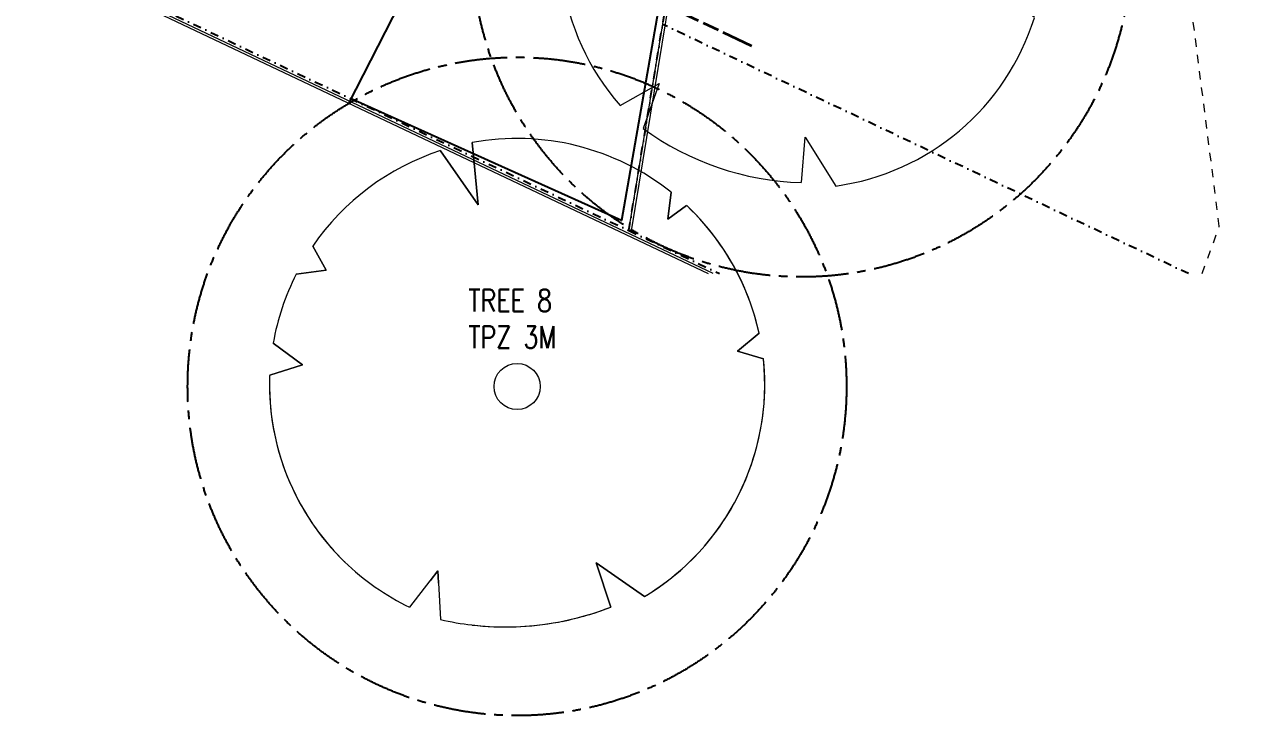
# Model space of a CAD drawing. Header units: millimetres. Extents: x -39027 to 364494, y -35256 to 94895.
# Drawn here: x 210314 to 221418, y -21868 to -15568 of the extents above; entities that cross this region are included whole.
import ezdxf

# ---------------------------------------------------------------- set-up
doc = ezdxf.new("R2010")
doc.units = ezdxf.units.MM
doc.header["$LTSCALE"] = 25
for name, pattern in [('BG_Dash 3mm Loose', [6, 3, -3]), ('BG_Dash Dot 3mm', [7, 3, -2, 0, -2]), ('BG_Double Dash', [33, 15, -2, 6, -2, 6, -2]), ('CENTER2', [28.575, 19.05, -3.175, 3.175, -3.175])]:
    doc.linetypes.add(name, pattern=pattern)
for name, color, linetype, lineweight in [('A-DETL', 90, 'Continuous', 9), ('C-PROP-LINE', 91, 'BG_Dash Dot 3mm', 25), ('C-TOPO-MINR', 7, 'BG_Dash 3mm Loose', 9), ('L-PLNT', 71, 'Continuous', 5)]:
    doc.layers.add(name, color=color, linetype=linetype, lineweight=lineweight)
for name, color, linetype in [('DLA-TXT-N-25', 3, 'Continuous'), ('Land-5', 1, 'Continuous'), ('Wall-35', 2, 'Continuous'), ('Wall-7', 5, 'Continuous')]:
    doc.layers.add(name, color=color, linetype=linetype)
doc.styles.add('DLA-NOTES', font='romans.shx', dxfattribs={"width": 0.8})
doc.linetypes.add('FENCELINE1', pattern='A,6.35,-2.54,[133,ltypeshp.shx,S=2.54,R=0,X=-2.54,Y=0],-2.54,25.4', length=36.83)

# ---------------------------------------------------------------- blocks, each defined once
blk = doc.blocks.new('Family - ___-2269169-PROPOSED GROUND FLOOR PLAN')
at = {"layer": 'C-PROP-LINE'}
for p, q in [((14042, -17487), (18868, 11939)), ((-682, -10503), (14042, -17487))]:
    blk.add_line(p, q, dxfattribs=at)
blk = doc.blocks.new('Family - ___-2269460-PROPOSED GROUND FLOOR PLAN')
at = {"layer": 'C-PROP-LINE'}
blk.add_line((19139, -17880), (14350, -15608), dxfattribs=at)
blk = doc.blocks.new('Family - ___-2269492-PROPOSED GROUND FLOOR PLAN')
at = {"layer": 'C-PROP-LINE'}
for q in [(18868, 11939), (14869, -17880)]:
    blk.add_line((14042, -17487), q, dxfattribs=at)
blk = doc.blocks.new('PLANTING_Coloured tree scaleable - 6 Meters-971505-PROPOSED SITE PLAN')
at = {"layer": 'L-PLNT', "lineweight": 9}
for p, q in [((-372, 1738), (-734, 2257)), ((-372, 1738), (-734, 2257)), ((-734, 2257), (-372, 1738)), ((-431, 2334), (-372, 1738)), ((-431, 2334), (-372, 1738)), ((-372, 1738), (-431, 2334)), ((1444, 1600), (1476, 1859)), ((1444, 1600), (1476, 1859)), ((1476, 1859), (1444, 1600)), ((1625, 1730), (1444, 1600)), ((1625, 1730), (1444, 1600)), ((1444, 1600), (1625, 1730)), ((-1959, 1340), (-1831, 1110)), ((-1959, 1340), (-1831, 1110)), ((-1831, 1110), (-1959, 1340)), ((-1831, 1110), (-2118, 1073)), ((-1831, 1110), (-2118, 1073)), ((-2118, 1073), (-1831, 1110)), ((2114, 335), (2319, 507)), ((2114, 335), (2319, 507)), ((2319, 507), (2114, 335)), ((-2338, 411), (-2056, 203)), ((-2338, 411), (-2056, 203)), ((-2056, 203), (-2338, 411)), ((2362, 259), (2114, 335)), ((2362, 259), (2114, 335)), ((2114, 335), (2362, 259)), ((-2056, 203), (-2372, 102)), ((-2056, 203), (-2372, 102)), ((-2372, 102), (-2056, 203)), ((-1656, -1684), (-1653, -1687)), ((-1653, -1687), (-1656, -1684)), ((759, -1697), (1221, -2019)), ((898, -2121), (759, -1697)), ((898, -2121), (759, -1697)), ((759, -1697), (1221, -2019)), ((1221, -2019), (759, -1697)), ((759, -1697), (898, -2121)), ((-834, -1870), (-760, -1774)), ((-834, -1870), (-760, -1774)), ((-760, -1774), (-834, -1870)), ((-760, -1774), (-754, -1889)), ((-760, -1774), (-754, -1889)), ((-754, -1889), (-760, -1774)), ((-1029, -2122), (-834, -1870)), ((-836, -1873), (-834, -1870)), ((-834, -1870), (-836, -1873)), ((-754, -1889), (-734, -2241)), ((-754, -1889), (-754, -1892)), ((-754, -1892), (-754, -1889))]:
    blk.add_line(p, q, dxfattribs=at)
blk.add_circle((0, -5), 221, dxfattribs=at)
for centre, radius, start, end in [((0, 0), 2374, 51.5512, 100.4622), ((0, 0), 2374, 51.5512, 100.4622), ((0, 0), 2374, 51.5512, 100.4622), ((0, 0), 2374, 108.0083, 145.6274), ((0, 0), 2374, 108.0083, 145.6274), ((0, 0), 2374, 108.0083, 145.6274), ((0, 0), 2374, 12.3276, 46.7819), ((0, 0), 2374, 23.2252, 46.7819), ((0, 0), 2374, 23.2252, 46.7819), ((0, 0), 2374, 153.1369, 170.0213), ((0, 0), 2374, 153.1369, 170.0213), ((0, 0), 2374, 153.1369, 170.0213), ((0, 0), 2374, 12.3276, 22.2934), ((0, 0), 2374, 12.3276, 22.2934), ((0, 16), 2374, 300.9465, 5.8599), ((0, 16), 2374, 319.16, 5.8599), ((0, 16), 2374, 319.16, 5.8599), ((0, 16), 2374, 177.9304, 225.8126), ((0, 16), 2374, 177.9304, 206.6386), ((0, 16), 2374, 177.9304, 206.6386), ((0, 16), 2374, 207.4333, 225.7455), ((0, 16), 2374, 207.4333, 225.7455), ((0, 16), 2374, 300.9465, 318.2627), ((0, 16), 2374, 300.9465, 318.2627), ((0, 16), 2374, 225.8126, 244.2846), ((-111, 448), 2760, 263.2903, 291.4464), ((-111, 448), 2760, 281.3392, 291.4464), ((-111, 448), 2760, 281.3392, 291.4464), ((-111, 448), 2760, 256.9579, 263.2903), ((-111, 448), 2760, 263.3179, 280.6311), ((-111, 448), 2760, 263.3179, 280.6311)]:
    blk.add_arc(centre, radius, start, end, dxfattribs=at)
blk = doc.blocks.new('PLANTING_Coloured tree scaleable - 7 Meters-2580589-PROPOSED SITE PLAN')
at = {"layer": 'L-PLNT', "lineweight": 9}
for p, q in [((-503, 2723), (-434, 2027)), ((-503, 2723), (-434, 2027)), ((-434, 2027), (-503, 2723)), ((-434, 2027), (-856, 2634)), ((-434, 2027), (-856, 2634)), ((-856, 2634), (-434, 2027)), ((1684, 1866), (1722, 2169)), ((1684, 1866), (1722, 2169)), ((1722, 2169), (1684, 1866)), ((1896, 2018), (1684, 1866)), ((1896, 2018), (1684, 1866)), ((1684, 1866), (1896, 2018)), ((-2286, 1563), (-2136, 1294)), ((-2286, 1563), (-2136, 1294)), ((-2136, 1294), (-2286, 1563)), ((-2136, 1294), (-2471, 1251)), ((-2136, 1294), (-2471, 1251)), ((-2471, 1251), (-2136, 1294)), ((2466, 391), (2705, 591)), ((2674, 565), (2705, 591)), ((-2728, 480), (-2399, 237)), ((-2728, 480), (-2399, 237)), ((-2399, 237), (-2728, 480)), ((2755, 302), (2466, 391)), ((-2399, 237), (-2767, 119)), ((-2399, 237), (-2767, 119)), ((-2767, 119), (-2399, 237)), ((-1201, -2476), (-887, -2070)), ((-887, -2070), (-856, -2614)), ((886, -1980), (1424, -2356)), ((1048, -2474), (886, -1980))]:
    blk.add_line(p, q, dxfattribs=at)
blk.add_circle((0, -6), 258, dxfattribs=at)
for centre, radius, start, end in [((0, 0), 2769, 51.5512, 100.4622), ((0, 0), 2769, 51.5512, 100.4622), ((0, 0), 2769, 51.5512, 100.4622), ((0, 0), 2769, 108.0083, 145.6274), ((0, 0), 2769, 108.0083, 145.6274), ((0, 0), 2769, 108.0083, 145.6274), ((0, 0), 2769, 12.3276, 46.7819), ((0, 0), 2769, 12.3276, 46.7819), ((0, 0), 2769, 13.3734, 46.7819), ((0, 0), 2769, 153.1369, 170.0213), ((0, 0), 2769, 153.1369, 170.0213), ((0, 0), 2769, 153.1369, 170.0213), ((0, 19), 2769, 300.9465, 5.8599), ((0, 19), 2769, 177.9304, 244.2846), ((0, 19), 2769, 177.9304, 202.3457), ((0, 19), 2769, 177.9304, 200.6948), ((-130, 523), 3220, 256.9579, 291.4464)]:
    blk.add_arc(centre, radius, start, end, dxfattribs=at)

msp = doc.modelspace()

# ---------------------------------------------------------------- linework, layer by layer
at = {"layer": 'A-DETL', "linetype": 'BG_Double Dash', "lineweight": 35}
msp.add_line((194315.1, -5032.6), (216935.3, -15763.4), dxfattribs=at)
at = {"layer": 'C-TOPO-MINR', "flags": 128}
for points in [[(221196.9, -17408.9), (220952.5, -15491.2), (221365.7, -11762.6), (221418.1, -11498.9)], [(221040.5, -17840.2), (221179, -17458.4), (221196.9, -17408.9)]]:
    msp.add_lwpolyline(points, dxfattribs=at)
at = {"layer": 'Land-5', "linetype": 'CENTER2'}
for centre in [(217393.9, -14870.6), (214801.4, -18868.3)]:
    msp.add_circle(centre, 3000, dxfattribs=at)
at = {"layer": 'Wall-35', "lineweight": 15}
for p, q in [((215819.6, -17447.8), (220645.2, 11979.2)), ((220664.9, 11975.9), (215839.3, -17451)), ((201078.4, -10504.4), (216541.8, -17840.2)), ((216588.4, -17840.2), (201086.9, -10486.4)), ((215839.3, -17451), (215819.6, -17447.8))]:
    msp.add_line(p, q, dxfattribs=at)
at = {"layer": 'Wall-7', "linetype": 'FENCELINE1'}
msp.add_lwpolyline([(213270.6, -16288.3), (215073.9, -12759.9), (215596, -12280.5), (215553.7, -11293.5), (215920.5, -9841.1), (216668.4, -9234.8), (217204.6, -9037.4), (215751.2, -17356.5), (213291, -16248.2)], dxfattribs=at)

# ---------------------------------------------------------------- block references
at = {"layer": 'C-PROP-LINE'}
for name in ['Family - ___-2269169-PROPOSED GROUND FLOOR PLAN', 'Family - ___-2269492-PROPOSED GROUND FLOOR PLAN', 'Family - ___-2269460-PROPOSED GROUND FLOOR PLAN']:
    msp.add_blockref(name, (201777.3, 39.7), dxfattribs=at)
at = {"layer": 'L-PLNT', "lineweight": 9, "xscale": 0.7980000000000003, "yscale": 0.7980000000000003, "zscale": 0.7980000000000003, "rotation": 336.899377919427}
msp.add_blockref('PLANTING_Coloured tree scaleable - 7 Meters-2580589-PROPOSED SITE PLAN', (217395.9, -14866.5), dxfattribs=at)
at = {"layer": 'L-PLNT', "lineweight": 9, "xscale": 0.95, "yscale": 0.95, "zscale": 0.95}
msp.add_blockref('PLANTING_Coloured tree scaleable - 6 Meters-971505-PROPOSED SITE PLAN', (214801.7, -18863.8), dxfattribs=at)

# ---------------------------------------------------------------- texts
at = {"layer": 'DLA-TXT-N-25', "insert": (214358.8, -17985.7), "char_height": 200, "attachment_point": 1, "style": 'DLA-NOTES'}
msp.add_mtext_dynamic_manual_height_columns('TREE 8\\PTPZ 3M', width=1516.221, gutter_width=1000, heights=[0], dxfattribs=at)

doc.saveas('drawing.dxf')
